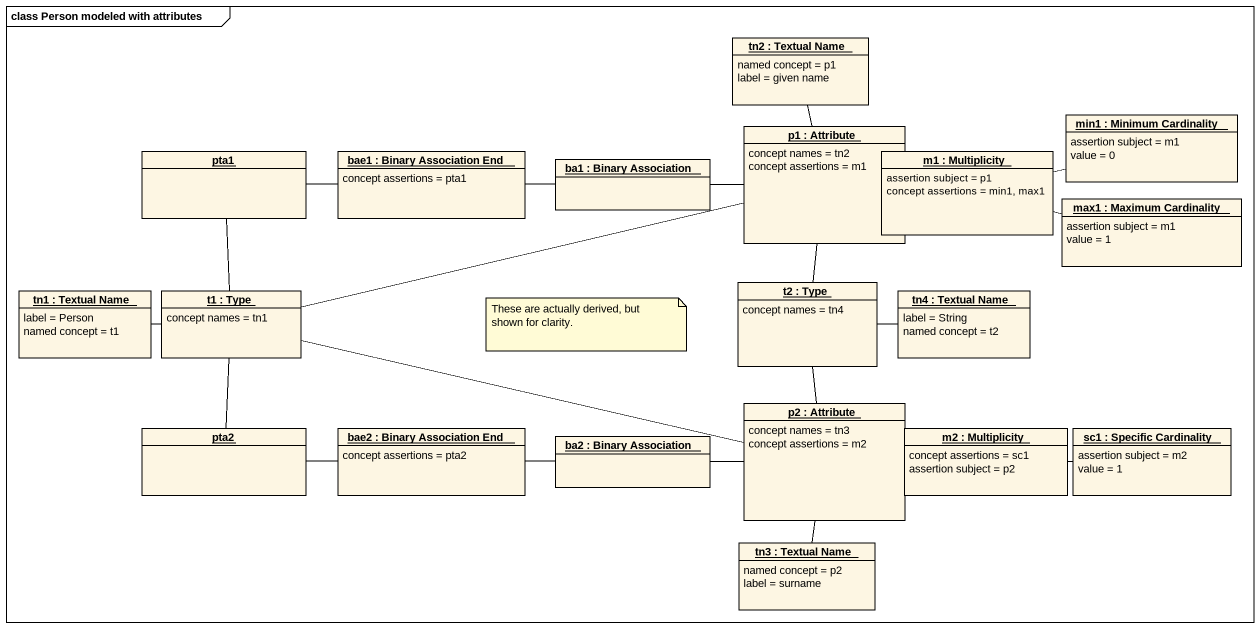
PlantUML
@startuml
mainframe class Person modeled with attributes
hide circle
hide empty members
object "tn2 : Textual Name" as tn2 {
  named concept = p1
  label = given name
}
object "p1 : Attribute" as p1 {
  concept names = tn2
  concept assertions = m1
}
object "min1 : Minimum Cardinality" as min1 {
  assertion subject = m1
  value = 0
}
object pta1
object "bae1 : Binary Association End" as bae1 {
  concept assertions = pta1
}
object "ba1 : Binary Association" as ba1
object "m1 : Multiplicity" as m1 {
  assertion subject = p1
  concept assertions = min1, max1
}
object "max1 : Maximum Cardinality" as max1 {
  assertion subject = m1
  value = 1
}
object "tn1 : Textual Name" as tn1 {
  label = Person
  named concept = t1
}
object "t1 : Type" as t1 {
  concept names = tn1
}
object "t2 : Type" as t2 {
  concept names = tn4
}
object "tn4 : Textual Name" as tn4 {
  label = String
  named concept = t2
}
object "p2 : Attribute" as p2 {
  concept names = tn3
  concept assertions = m2
}
object pta2
object "bae2 : Binary Association End" as bae2 {
  concept assertions = pta2
}
object "ba2 : Binary Association" as ba2
object "m2 : Multiplicity" as m2 {
  concept assertions = sc1
  assertion subject = p2
}
object "sc1 : Specific Cardinality" as sc1 {
  assertion subject = m2
  value = 1
}
object "tn3 : Textual Name" as tn3 {
  named concept = p2
  label = surname
}
tn2 -- p1
p1 -right- m1
p1 -left- t1
p1 -- t2
pta1 -- t1
bae1 -left- pta1
ba1 -right- p1
ba1 -left- bae1
m1 -right- min1
m1 -right- max1
tn1 -right- t1
t2 -right- tn4
p2 -left- t1
p2 -up- t2
p2 -right- m2
p2 -- tn3
pta2 -up- t1
bae2 -left- pta2
ba2 -right- p2
ba2 -left- bae2
m2 -right- sc1
note as N1
  These are actually derived, but shown for clarity.
end note
@enduml
